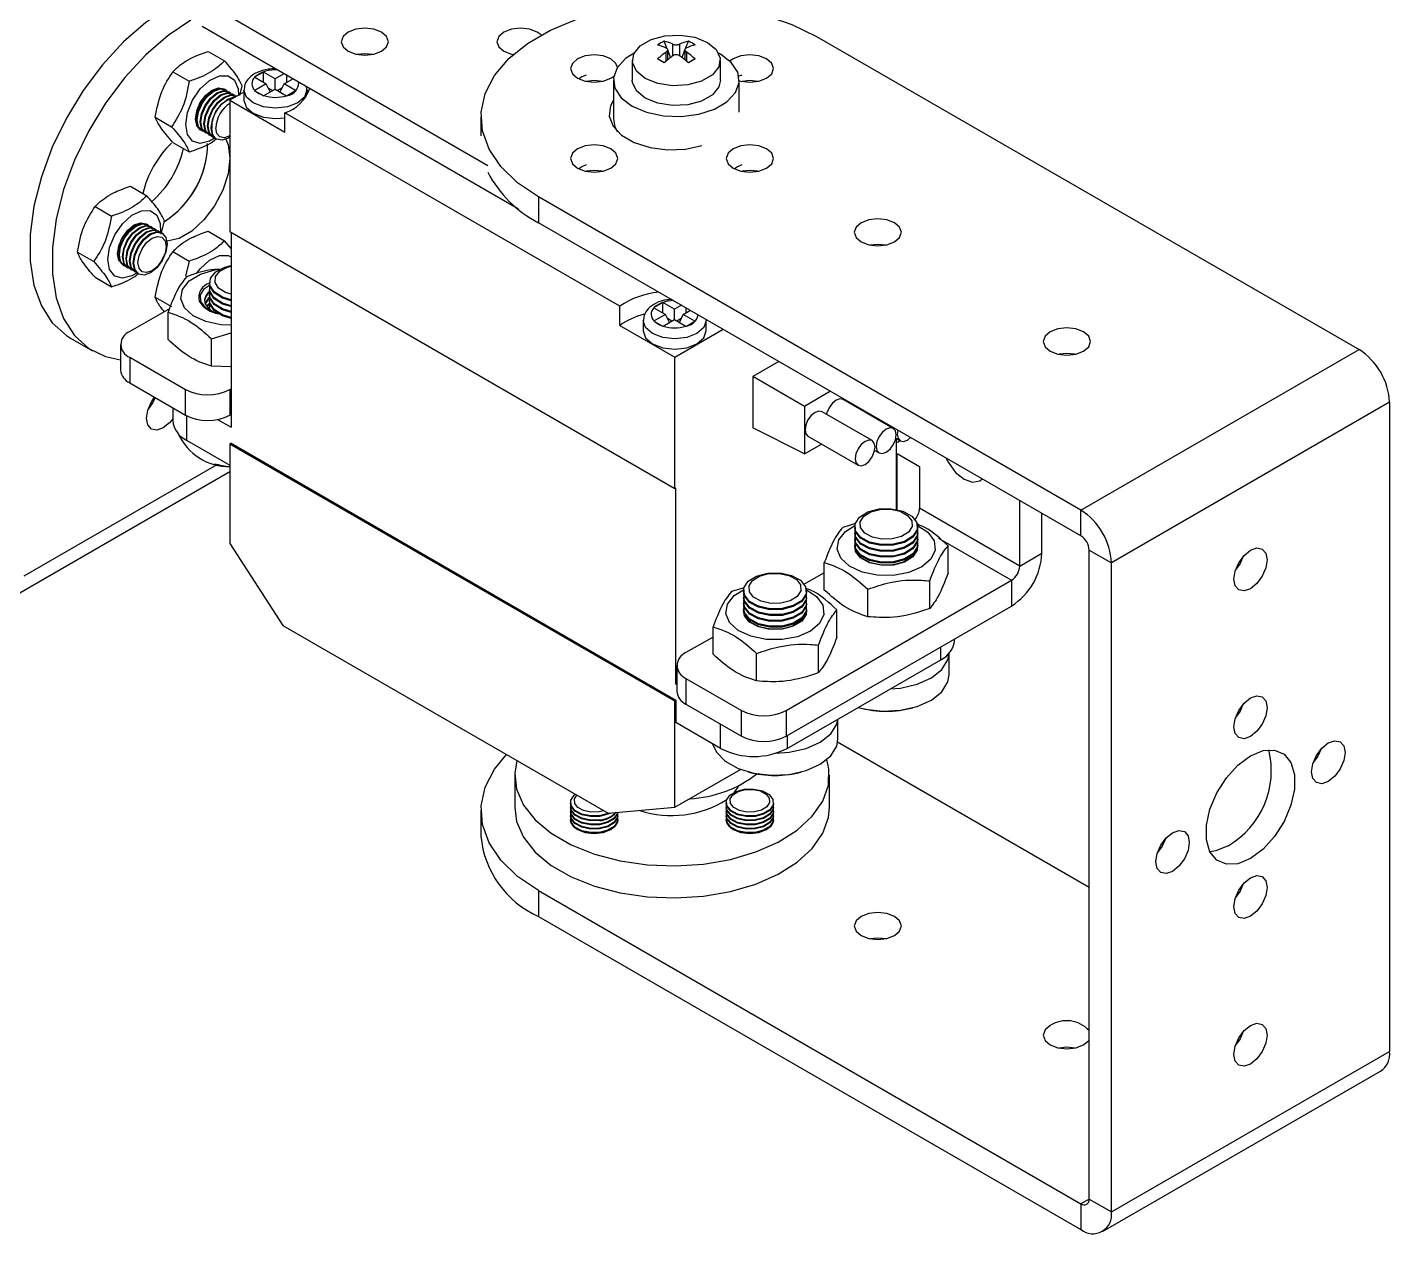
# Model space of a CAD drawing. Header units: millimetres. Extents: x 15 to 836, y 5 to 589.
# Drawn here: x 613.8 to 700.4, y 115.1 to 191.8 of the extents above; entities that cross this region are included whole.
import ezdxf

# ---------------------------------------------------------------- set-up
doc = ezdxf.new("R2010")
doc.units = ezdxf.units.MM

msp = doc.modelspace()

# ---------------------------------------------------------------- linework, layer by layer
at = {"color": 7, "linetype": 'Continuous', "lineweight": 25}
for p, q in [((643.097, 182.998), (624.935, 193.483)), ((645.043, 180.242), (624.935, 191.85)), ((654.5, 190.438), (654.315, 190.914)), ((655.663, 190.444), (655.845, 190.914)), ((664, 191.215), (698.48, 171.309)), ((625.324, 190.267), (626.367, 189.664)), ((644.712, 190.073), (644.681, 190.067)), ((652.28, 189.694), (652.28, 188.435)), ((654.532, 189.73), (654.532, 190.369)), ((654.717, 189.878), (654.532, 190.356)), ((655.443, 189.878), (655.629, 190.356)), ((655.629, 190.369), (655.629, 189.73)), ((657.88, 188.435), (657.88, 189.694)), ((658.696, 189.786), (658.492, 189.64)), ((623.078, 188.97), (624.122, 188.368)), ((628.838, 188.953), (628.292, 188.638)), ((629.577, 188.526), (628.838, 188.953)), ((628.838, 188.3), (628.838, 188.953)), ((630.135, 188.848), (629.577, 188.526)), ((627.344, 187.464), (627.49, 188.067)), ((628.292, 188.638), (628.272, 188.627)), ((628.272, 188.627), (628.278, 188.623)), ((628.278, 188.623), (629.012, 188.2)), ((629.012, 188.2), (628.292, 187.784)), ((629.264, 187.692), (629.012, 188.2)), ((629.577, 187.873), (629.577, 188.526)), ((629.891, 187.692), (630.143, 188.2)), ((630.143, 188.2), (630.7, 188.522)), ((630.882, 187.773), (630.143, 188.2)), ((630.317, 188.3), (630.317, 188.743)), ((651.08, 188.435), (651.08, 185.985)), ((659.239, 188.762), (659.057, 188.685)), ((659.08, 186.393), (659.08, 188.435)), ((626.439, 187.813), (626.401, 187.835)), ((626.669, 187.681), (626.63, 187.703)), ((627.597, 187.671), (626.703, 187.155)), ((626.703, 187.155), (626.703, 178.785)), ((626.703, 187.155), (630.196, 185.138)), ((626.898, 187.548), (626.86, 187.57)), ((627.128, 187.416), (627.089, 187.438)), ((627.597, 187.803), (627.597, 187.149)), ((628.292, 187.784), (628.272, 187.772)), ((628.272, 187.772), (628.356, 187.725)), ((628.356, 187.725), (628.754, 187.495)), ((628.754, 187.495), (628.838, 187.446)), ((628.838, 187.446), (628.857, 187.458)), ((628.857, 187.458), (629.577, 187.873)), ((629.415, 187.779), (629.142, 187.937)), ((629.577, 187.873), (630.311, 187.45)), ((630.012, 187.937), (629.74, 187.779)), ((630.311, 187.45), (630.317, 187.446)), ((630.317, 187.446), (630.336, 187.458)), ((630.336, 187.458), (630.882, 187.773)), ((631.597, 187.48), (631.597, 187.803)), ((651.494, 174.068), (630.196, 186.363)), ((630.196, 185.138), (630.196, 186.363)), ((621.956, 186.077), (622.999, 185.474)), ((642.661, 186.112), (642.661, 184.888)), ((623.078, 184.479), (624.122, 183.877)), ((624.901, 185.237), (624.939, 185.215)), ((625.13, 185.105), (625.169, 185.082)), ((625.36, 184.972), (625.398, 184.95)), ((625.589, 184.84), (625.628, 184.817)), ((625.819, 184.707), (625.857, 184.685)), ((620.374, 181.693), (621.418, 181.091)), ((618.129, 180.397), (619.172, 179.795)), ((680.803, 161.104), (646.322, 181.01)), ((646.322, 181.01), (646.322, 179.377)), ((622.337, 178.651), (622.54, 179.494)), ((680.803, 159.471), (646.322, 179.377)), ((621.489, 179.24), (621.451, 179.262)), ((621.719, 179.107), (621.68, 179.129)), ((621.948, 178.975), (621.91, 178.997)), ((622.178, 178.842), (622.14, 178.864)), ((622.407, 178.71), (622.369, 178.732)), ((625.324, 178.835), (626.367, 178.233)), ((654.987, 162.457), (626.703, 178.785)), ((626.773, 178.744), (626.773, 166.374)), ((626.773, 177.74), (626.367, 178.233)), ((617.006, 177.504), (618.05, 176.901)), ((623.078, 177.539), (624.122, 176.936)), ((624.122, 176.936), (623.872, 175.973)), ((618.129, 175.906), (619.172, 175.304)), ((619.951, 176.664), (619.989, 176.642)), ((620.181, 176.531), (620.219, 176.509)), ((620.41, 176.399), (620.448, 176.377)), ((620.64, 176.266), (620.678, 176.244)), ((620.869, 176.134), (620.907, 176.112)), ((625.41, 175.568), (625.41, 175.506)), ((625.41, 175.197), (625.41, 175.135)), ((621.956, 174.645), (622.999, 174.043)), ((625.41, 174.825), (625.41, 174.763)), ((625.41, 174.454), (625.41, 174.392)), ((654.219, 174.301), (653.673, 173.986)), ((654.958, 173.874), (654.219, 174.301)), ((654.219, 173.648), (654.219, 174.301)), ((655.406, 174.132), (654.958, 173.874)), ((622.858, 173.91), (620.339, 172.456)), ((622.768, 171.948), (622.768, 173.697)), ((625.437, 173.902), (625.4, 173.874)), ((625.41, 174.082), (625.41, 174.021)), ((651.494, 172.843), (651.494, 174.068)), ((653.673, 173.986), (653.653, 173.974)), ((653.653, 173.974), (653.659, 173.971)), ((653.659, 173.971), (654.393, 173.548)), ((654.393, 173.548), (653.673, 173.132)), ((654.238, 172.805), (654.958, 173.221)), ((654.645, 173.04), (654.393, 173.548)), ((654.796, 173.127), (654.523, 173.285)), ((654.958, 173.221), (654.958, 173.874)), ((654.958, 173.221), (655.692, 172.797)), ((655.394, 173.285), (655.121, 173.127)), ((655.272, 173.04), (655.524, 173.548)), ((655.524, 173.548), (655.972, 173.806)), ((656.263, 173.121), (655.524, 173.548)), ((655.698, 173.648), (655.698, 173.964)), ((625.533, 171.996), (626.773, 172.368)), ((651.494, 172.843), (654.987, 170.827)), ((652.978, 173.15), (652.978, 172.497)), ((653.673, 173.132), (653.654, 173.12)), ((653.654, 173.12), (653.737, 173.072)), ((653.737, 173.072), (654.136, 172.842)), ((654.136, 172.842), (654.219, 172.794)), ((654.219, 172.794), (654.238, 172.805)), ((654.987, 170.827), (658.06, 172.601)), ((655.692, 172.797), (655.698, 172.794)), ((655.698, 172.794), (655.717, 172.805)), ((655.717, 172.805), (656.263, 173.121)), ((656.978, 172.497), (656.978, 173.15)), ((616.564, 172.041), (617.978, 171.224)), ((619.753, 171.64), (619.753, 170.007)), ((625.533, 170.247), (625.533, 171.996)), ((620.339, 170.824), (623.874, 168.782)), ((620.339, 170.824), (620.339, 169.19)), ((654.987, 162.457), (654.987, 170.827)), ((680.803, 161.104), (698.48, 171.309)), ((626.773, 170.21), (625.533, 170.247)), ((661.596, 170.559), (659.937, 169.601)), ((620.339, 169.19), (623.874, 167.149)), ((659.937, 169.601), (659.937, 166.335)), ((663.23, 167.7), (659.937, 169.601)), ((623.874, 167.149), (623.874, 168.782)), ((626.703, 168.782), (626.773, 168.823)), ((626.703, 168.782), (626.703, 167.149)), ((664.889, 168.658), (663.23, 167.7)), ((668.87, 166.297), (665.688, 168.134)), ((665.983, 168.027), (665.97, 167.972)), ((623.066, 167.616), (623.066, 166.782)), ((626.703, 167.149), (626.773, 167.19)), ((663.23, 167.7), (663.23, 164.691)), ((667.529, 165.523), (664.347, 167.36)), ((700.416, 167.958), (682.738, 157.753)), ((700.416, 167.958), (700.416, 126.701)), ((625.915, 166.869), (626.773, 166.374)), ((663.23, 164.691), (659.937, 166.335)), ((623.945, 165.557), (626.703, 163.965)), ((663.447, 165.801), (666.629, 163.964)), ((669.034, 165.678), (669.316, 165.515)), ((669.058, 165.664), (669.058, 161.151)), ((626.773, 165.353), (626.703, 165.312)), ((626.703, 165.312), (654.987, 148.984)), ((626.703, 165.312), (626.703, 158.984)), ((626.773, 165.353), (655.058, 149.025)), ((663.23, 164.691), (664.3, 165.308)), ((667.691, 164.9), (667.97, 164.739)), ((669.129, 164.701), (670.543, 163.885)), ((669.129, 161.136), (669.129, 164.701)), ((670.543, 163.885), (670.543, 161.22)), ((613.054, 155.678), (626.703, 163.557)), ((655.058, 162.498), (654.987, 162.457)), ((655.058, 150.046), (655.058, 162.498)), ((676.907, 157.546), (670.543, 161.22)), ((676.907, 157.546), (676.907, 161.72)), ((680.803, 159.471), (680.803, 161.104)), ((666.463, 160.253), (665.656, 160.01)), ((678.322, 158.362), (678.322, 160.904)), ((666.422, 160.056), (666.422, 159.994)), ((666.422, 159.685), (666.422, 159.623)), ((670.422, 159.994), (670.422, 160.056)), ((670.422, 159.623), (670.422, 159.685)), ((626.703, 158.984), (630.074, 153.772)), ((666.422, 159.313), (666.422, 159.252)), ((666.422, 158.942), (666.422, 158.88)), ((666.475, 158.478), (666.426, 158.811)), ((670.422, 159.252), (670.422, 159.313)), ((670.422, 158.88), (670.422, 158.942)), ((672.357, 157.092), (672.357, 158.841)), ((681.324, 158.569), (682.738, 157.753)), ((681.324, 117.312), (681.324, 158.569)), ((664.487, 156.028), (664.487, 157.777)), ((676.907, 157.546), (678.322, 158.362)), ((682.738, 116.496), (682.738, 157.753)), ((664.487, 157.122), (663.217, 156.389)), ((659.392, 156.171), (658.585, 155.928)), ((659.351, 155.974), (659.351, 155.912)), ((662.058, 148.372), (676.387, 156.644)), ((663.351, 155.912), (663.351, 155.974)), ((667.253, 154.327), (667.253, 156.076)), ((671.188, 154.859), (671.188, 156.608)), ((676.387, 156.644), (676.387, 155.011)), ((659.351, 155.603), (659.351, 155.541)), ((659.351, 155.231), (659.351, 155.169)), ((663.351, 155.541), (663.351, 155.603)), ((663.351, 155.169), (663.351, 155.231)), ((659.351, 154.86), (659.351, 154.798)), ((659.404, 154.396), (659.355, 154.729)), ((662.058, 146.739), (676.387, 155.011)), ((663.351, 154.798), (663.351, 154.86)), ((665.286, 153.01), (665.286, 154.759)), ((630.074, 153.772), (650.744, 141.839)), ((657.416, 151.946), (657.416, 153.695)), ((657.416, 153.04), (655.694, 152.046)), ((664.117, 150.777), (664.117, 152.526)), ((672.766, 152.821), (672.766, 152.92)), ((660.182, 150.245), (660.182, 151.994)), ((662.129, 145.963), (671.887, 151.596)), ((672.422, 150.638), (672.422, 152.016)), ((655.108, 151.23), (655.108, 149.597)), ((655.108, 150.075), (655.058, 150.046)), ((655.108, 150.016), (655.058, 150.046)), ((655.694, 150.413), (659.23, 148.372)), ((655.694, 150.413), (655.694, 148.78)), ((655.058, 149.025), (654.987, 148.984)), ((654.987, 142.218), (654.987, 148.984)), ((655.058, 149.025), (655.058, 147.596)), ((655.694, 148.78), (659.23, 146.739)), ((659.23, 146.739), (659.23, 148.372)), ((662.058, 148.372), (662.058, 146.739)), ((657.886, 145.963), (655.058, 147.596)), ((665.351, 146.556), (665.351, 147.823)), ((681.324, 137.121), (665.335, 146.351)), ((644.807, 144.265), (644.807, 142.223)), ((654.987, 142.218), (659.157, 144.625)), ((664.807, 142.223), (664.807, 144.265)), ((648.357, 142.522), (648.357, 142.477)), ((648.357, 142.256), (648.357, 142.212)), ((650.744, 141.839), (654.987, 142.218)), ((658.257, 142.522), (658.257, 142.477)), ((658.257, 142.256), (658.257, 142.212)), ((661.257, 142.477), (661.257, 142.522)), ((661.257, 142.212), (661.257, 142.256)), ((642.661, 142.019), (642.661, 140.386)), ((648.357, 141.991), (648.357, 141.947)), ((648.357, 141.726), (648.357, 141.682)), ((648.357, 141.461), (648.357, 141.417)), ((651.357, 141.682), (651.357, 141.726)), ((651.357, 141.417), (651.357, 141.461)), ((658.257, 141.991), (658.257, 141.947)), ((658.257, 141.726), (658.257, 141.682)), ((658.257, 141.461), (658.257, 141.417)), ((661.257, 141.947), (661.257, 141.991)), ((661.257, 141.682), (661.257, 141.726)), ((661.257, 141.417), (661.257, 141.461)), ((646.322, 136.917), (680.803, 117.011)), ((646.322, 136.917), (646.322, 135.283)), ((646.322, 135.283), (680.803, 115.378)), ((682.738, 116.496), (700.416, 126.701)), ((682.171, 115.243), (699.849, 125.448)), ((680.803, 117.011), (680.803, 115.378)), ((681.324, 117.312), (682.738, 116.496))]:
    msp.add_line(p, q, dxfattribs=at)
at = {"color": 8, "linetype": 'Continuous', "lineweight": 25}
for p, q in [((654.868, 189.99), (654.868, 190.725)), ((655.292, 190.725), (655.292, 189.99)), ((654.444, 189.655), (654.444, 190.235)), ((655.717, 190.235), (655.717, 189.655)), ((623.945, 167.111), (623.945, 165.557)), ((613.621, 156.931), (625.89, 164.014)), ((671.741, 159.326), (676.387, 156.644)), ((671.887, 151.596), (671.887, 152.413)), ((657.886, 145.963), (657.886, 147.515)), ((662.129, 146.78), (662.129, 145.963)), ((681.324, 117.312), (680.803, 117.011))]:
    msp.add_line(p, q, dxfattribs=at)
at = {"color": 7, "linetype": 'Continuous', "lineweight": 25, "flags": 128}
for points in [[(646.322, 181.01), (644.988, 181.919), (643.931, 182.943), (643.18, 184.053), (642.757, 185.22), (642.671, 186.411), (642.927, 187.593), (643.516, 188.735), (644.423, 189.806), (645.622, 190.776), (647.082, 191.619), (648.762, 192.311), (650.617, 192.835), (652.596, 193.175), (654.644, 193.322), (656.707, 193.273), (658.727, 193.028), (660.651, 192.595), (662.424, 191.985), (664, 191.215)], [(622.814, 193.073), (621.359, 192.094), (619.944, 190.863), (618.607, 189.414), (617.385, 187.787), (616.311, 186.025), (615.414, 184.177), (614.719, 182.294), (614.245, 180.426), (614.005, 178.624), (614.005, 176.938), (614.245, 175.414), (614.719, 174.094), (615.414, 173.012), (616.311, 172.199), (616.564, 172.041)], [(624.228, 192.257), (622.773, 191.278), (621.358, 190.047), (620.021, 188.598), (618.799, 186.97), (617.725, 185.209), (616.828, 183.361), (616.134, 181.477), (615.66, 179.609), (615.419, 177.808), (615.419, 176.122), (615.66, 174.598), (616.134, 173.277), (616.828, 172.196), (617.725, 171.383), (618.799, 170.861), (619.753, 170.665)], [(636.342, 191.496), (635.855, 191.683), (635.281, 191.749), (634.707, 191.683), (634.221, 191.496), (633.895, 191.215), (633.781, 190.883), (633.895, 190.552), (634.221, 190.271), (634.707, 190.083), (635.281, 190.017), (635.855, 190.083), (636.342, 190.271), (636.667, 190.552), (636.781, 190.883), (636.667, 191.215), (636.342, 191.496)], [(646.487, 191.309), (646.241, 191.496), (645.755, 191.683), (645.181, 191.749), (644.607, 191.683), (644.12, 191.496), (643.795, 191.215), (643.681, 190.883), (643.795, 190.552), (644.12, 190.271), (644.607, 190.083), (644.701, 190.063)], [(657.06, 190.837), (657.618, 190.377), (657.87, 189.835), (657.785, 189.276), (657.374, 188.767), (656.686, 188.37), (655.805, 188.133), (654.836, 188.084), (653.897, 188.229), (653.1, 188.551), (652.543, 189.011), (652.291, 189.553), (652.376, 190.113), (652.787, 190.621), (653.474, 191.018), (654.355, 191.255), (655.324, 191.304), (656.264, 191.159), (657.06, 190.837)], [(635.781, 190.067), (635.281, 190.116), (634.782, 190.067)], [(648.797, 189.786), (648.472, 189.505), (648.357, 189.174), (648.472, 188.842), (648.797, 188.562), (649.283, 188.374), (649.857, 188.308), (650.431, 188.374), (650.918, 188.562), (651.098, 188.687)], [(651.349, 189.267), (651.243, 189.505), (650.918, 189.786), (650.431, 189.974), (649.857, 190.04), (649.283, 189.974), (648.797, 189.786)], [(652.391, 190.144), (651.86, 189.805), (651.322, 189.225), (651.088, 188.582), (651.178, 187.927), (651.584, 187.313), (652.273, 186.79), (653.19, 186.4), (654.259, 186.175)], [(654.259, 186.175), (655.395, 186.133), (656.506, 186.277), (657.501, 186.597), (658.3, 187.065), (658.838, 187.644), (659.072, 188.287), (658.982, 188.942), (658.576, 189.557), (657.887, 190.08), (657.77, 190.144)], [(659.08, 188.401), (659.183, 188.374), (659.757, 188.308), (660.331, 188.374), (660.818, 188.562), (661.143, 188.842), (661.257, 189.174), (661.143, 189.505), (660.818, 189.786), (660.331, 189.974), (659.757, 190.04), (659.183, 189.974), (658.696, 189.786), (658.696, 189.786)], [(623.892, 185.612), (624.005, 186.378), (624.33, 187.172), (624.823, 187.886), (625.416, 188.423), (626.031, 188.712), (626.583, 188.714), (626.999, 188.427), (627.222, 187.891), (627.249, 187.47)], [(624.862, 185.262), (624.821, 185.283), (624.591, 185.547), (624.511, 185.97), (624.591, 186.485), (624.821, 187.015), (625.166, 187.479), (625.571, 187.807), (625.977, 187.948), (626.321, 187.881), (626.36, 187.856)], [(649.339, 188.762), (649.07, 188.638), (648.889, 188.512)], [(650.357, 188.357), (649.857, 188.407), (649.358, 188.357)], [(657.88, 188.435), (657.785, 188.016), (657.374, 187.508), (656.686, 187.111), (655.805, 186.873), (654.836, 186.824), (653.897, 186.97), (653.1, 187.292), (652.543, 187.752), (652.291, 188.294), (652.28, 188.435)], [(660.256, 188.357), (659.757, 188.407), (659.258, 188.357)], [(624.59, 185.924), (624.671, 186.439), (624.901, 186.969), (625.245, 187.433), (625.651, 187.761), (626.057, 187.902), (626.401, 187.835)], [(624.628, 185.902), (624.709, 186.417), (624.939, 186.947), (625.283, 187.411), (625.689, 187.739), (626.095, 187.88), (626.439, 187.813), (626.528, 187.747)], [(624.82, 185.791), (624.9, 186.307), (625.13, 186.837), (625.474, 187.301), (625.88, 187.628), (626.286, 187.769), (626.63, 187.703)], [(624.858, 185.769), (624.939, 186.285), (625.169, 186.815), (625.513, 187.279), (625.919, 187.606), (626.324, 187.747), (626.669, 187.681), (626.758, 187.615)], [(625.049, 185.659), (625.13, 186.174), (625.36, 186.704), (625.704, 187.168), (626.11, 187.496), (626.516, 187.637), (626.86, 187.57)], [(625.087, 185.637), (625.168, 186.152), (625.398, 186.682), (625.742, 187.146), (626.148, 187.474), (626.554, 187.615), (626.898, 187.548), (626.988, 187.482)], [(625.279, 185.526), (625.359, 186.042), (625.589, 186.572), (625.933, 187.036), (626.339, 187.363), (626.745, 187.504), (627.089, 187.438)], [(625.317, 185.504), (625.398, 186.02), (625.628, 186.55), (625.972, 187.014), (626.378, 187.341), (626.784, 187.482), (627.128, 187.416)], [(625.508, 185.394), (625.589, 185.909), (625.819, 186.439), (626.163, 186.903), (626.569, 187.231), (626.975, 187.372), (627.078, 187.374)], [(627.597, 187.149), (627.749, 186.708), (628.183, 186.333), (628.831, 186.083), (629.597, 185.995), (630.196, 186.048)], [(631.689, 187.655), (631.675, 187.686), (631.607, 187.813)], [(651.08, 187.155), (650.899, 186.807), (650.817, 186.152), (651.059, 185.509), (651.605, 184.933), (652.41, 184.468), (653.409, 184.153), (654.522, 184.013), (655.657, 184.06), (656.697, 184.281)], [(625.76, 184.764), (625.416, 184.561), (624.823, 184.414), (624.33, 184.559), (624.005, 184.977), (623.892, 185.612)], [(624.901, 185.237), (624.901, 185.237), (624.671, 185.502), (624.59, 185.924)], [(625.041, 185.17), (624.939, 185.215), (624.709, 185.48), (624.628, 185.902)], [(625.13, 185.105), (625.13, 185.105), (624.9, 185.369), (624.82, 185.791)], [(625.27, 185.038), (625.169, 185.082), (624.939, 185.347), (624.858, 185.769)], [(625.36, 184.972), (625.36, 184.972), (625.13, 185.237), (625.049, 185.659)], [(625.5, 184.905), (625.398, 184.95), (625.168, 185.215), (625.087, 185.637)], [(625.589, 184.84), (625.589, 184.84), (625.359, 185.104), (625.279, 185.526)], [(625.729, 184.773), (625.628, 184.817), (625.398, 185.082), (625.317, 185.504)], [(625.819, 184.707), (625.819, 184.707), (625.589, 184.972), (625.508, 185.394)], [(626.703, 184.819), (626.607, 184.759), (626.201, 184.618), (625.857, 184.685), (625.627, 184.95), (625.546, 185.372)], [(626.703, 184.895), (626.36, 184.776), (626.07, 184.833), (625.876, 185.056), (625.808, 185.412)], [(651.08, 185.985), (651.178, 185.477), (651.343, 185.162)], [(626.45, 184.682), (626.588, 184.333), (626.703, 183.479), (626.588, 182.492), (626.254, 181.454), (625.727, 180.447), (625.049, 179.553), (624.277, 178.845), (623.472, 178.381), (622.706, 178.197)], [(648.797, 184.071), (648.472, 183.79), (648.357, 183.459), (648.472, 183.128), (648.797, 182.847), (649.283, 182.659), (649.857, 182.593), (650.431, 182.659), (650.918, 182.847), (651.243, 183.128), (651.357, 183.459), (651.243, 183.79), (650.918, 184.071), (650.431, 184.259), (649.857, 184.325), (649.283, 184.259), (648.797, 184.071)], [(658.696, 184.071), (658.371, 183.79), (658.257, 183.459), (658.371, 183.128), (658.696, 182.847), (659.183, 182.659), (659.757, 182.593), (660.331, 182.659), (660.818, 182.847), (661.143, 183.128), (661.257, 183.459), (661.143, 183.79), (660.818, 184.071), (660.331, 184.259), (659.757, 184.325), (659.183, 184.259), (658.696, 184.071)], [(649.339, 183.047), (649.07, 182.923), (648.889, 182.797)], [(659.239, 183.047), (658.969, 182.923), (658.789, 182.797)], [(650.357, 182.642), (649.857, 182.692), (649.358, 182.642)], [(660.256, 182.642), (659.757, 182.692), (659.258, 182.642)], [(618.942, 177.039), (619.056, 177.805), (619.381, 178.599), (619.873, 179.313), (620.467, 179.85), (621.081, 180.139), (621.634, 180.141), (622.049, 179.854), (622.272, 179.318), (622.292, 178.768)], [(619.912, 176.689), (619.872, 176.71), (619.642, 176.974), (619.561, 177.396), (619.642, 177.912), (619.872, 178.442), (620.216, 178.906), (620.622, 179.234), (621.028, 179.375), (621.372, 179.308), (621.41, 179.283)], [(619.64, 177.351), (619.721, 177.866), (619.951, 178.396), (620.295, 178.86), (620.701, 179.188), (621.107, 179.329), (621.451, 179.262)], [(619.679, 177.328), (619.759, 177.844), (619.989, 178.374), (620.333, 178.838), (620.739, 179.166), (621.145, 179.307), (621.489, 179.24), (621.579, 179.174)], [(666.828, 179.377), (666.503, 179.096), (666.389, 178.765), (666.503, 178.433), (666.828, 178.152), (667.315, 177.965), (667.889, 177.899), (668.463, 177.965), (668.949, 178.152), (669.274, 178.433), (669.389, 178.765), (669.274, 179.096), (668.949, 179.377), (668.463, 179.565), (667.889, 179.631), (667.315, 179.565), (666.828, 179.377)], [(619.87, 177.218), (619.951, 177.733), (620.181, 178.263), (620.525, 178.728), (620.931, 179.055), (621.336, 179.196), (621.68, 179.129)], [(619.908, 177.196), (619.989, 177.711), (620.219, 178.241), (620.563, 178.706), (620.969, 179.033), (621.375, 179.174), (621.719, 179.107), (621.808, 179.042)], [(620.099, 177.086), (620.18, 177.601), (620.41, 178.131), (620.754, 178.595), (621.16, 178.923), (621.566, 179.064), (621.91, 178.997)], [(620.138, 177.063), (620.218, 177.579), (620.448, 178.109), (620.792, 178.573), (621.198, 178.901), (621.604, 179.042), (621.948, 178.975), (622.038, 178.909)], [(620.329, 176.953), (620.41, 177.468), (620.64, 177.998), (620.984, 178.463), (621.39, 178.79), (621.796, 178.931), (622.14, 178.864)], [(620.367, 176.931), (620.448, 177.446), (620.678, 177.976), (621.022, 178.441), (621.428, 178.768), (621.834, 178.909), (622.178, 178.842), (622.267, 178.777)], [(620.558, 176.821), (620.639, 177.336), (620.869, 177.866), (621.213, 178.33), (621.619, 178.658), (622.025, 178.799), (622.369, 178.732)], [(620.597, 176.798), (620.677, 177.314), (620.907, 177.844), (621.251, 178.308), (621.657, 178.636), (622.063, 178.777), (622.407, 178.71), (622.637, 178.445), (622.718, 178.023), (622.637, 177.508), (622.407, 176.978), (622.063, 176.514), (621.657, 176.186), (621.251, 176.045), (620.907, 176.112), (620.677, 176.376), (620.597, 176.798)], [(620.858, 176.839), (620.926, 177.274), (621.12, 177.721), (621.411, 178.113), (621.753, 178.389), (622.096, 178.508), (622.386, 178.452), (622.58, 178.228), (622.648, 177.872), (622.58, 177.437), (622.386, 176.99), (622.096, 176.598), (621.753, 176.322), (621.411, 176.203), (621.12, 176.259), (620.926, 176.483), (620.858, 176.839)], [(668.388, 177.948), (667.889, 177.997), (667.389, 177.948)], [(620.799, 176.183), (620.467, 175.988), (619.873, 175.841), (619.381, 175.986), (619.056, 176.404), (618.942, 177.039)], [(619.951, 176.664), (619.951, 176.664), (619.721, 176.928), (619.64, 177.351)], [(620.091, 176.597), (619.989, 176.642), (619.759, 176.906), (619.679, 177.328)], [(620.181, 176.531), (620.181, 176.531), (619.951, 176.796), (619.87, 177.218)], [(620.321, 176.465), (620.219, 176.509), (619.989, 176.774), (619.908, 177.196)], [(620.41, 176.399), (620.41, 176.399), (620.18, 176.663), (620.099, 177.086)], [(620.55, 176.332), (620.448, 176.377), (620.218, 176.641), (620.138, 177.063)], [(620.64, 176.266), (620.64, 176.266), (620.41, 176.531), (620.329, 176.953)], [(620.78, 176.2), (620.678, 176.244), (620.448, 176.509), (620.367, 176.931)], [(620.869, 176.134), (620.869, 176.134), (620.639, 176.398), (620.558, 176.821)], [(624.584, 176.149), (624.823, 176.454), (625.416, 176.992), (626.031, 177.281), (626.583, 177.282), (626.773, 177.199)], [(626.773, 172.857), (626.133, 172.887), (625.166, 173.09), (624.366, 173.463), (623.819, 173.966), (623.584, 174.544), (623.688, 175.135), (624.118, 175.675), (624.828, 176.104), (625.741, 176.378), (626.077, 176.428)], [(626.773, 174.473), (626.224, 174.638), (625.698, 174.971), (625.433, 175.395), (625.468, 175.845), (625.8, 176.253), (626.376, 176.556), (626.773, 176.662)], [(626.773, 174.83), (626.418, 174.946), (625.979, 175.224), (625.757, 175.578), (625.787, 175.954), (626.064, 176.295), (626.546, 176.549), (626.773, 176.615)], [(625.937, 173.611), (625.704, 173.682), (625.164, 173.973), (624.858, 174.362), (624.833, 174.789), (625.093, 175.188), (625.416, 175.414)], [(626.773, 174.411), (626.224, 174.576), (625.698, 174.909), (625.433, 175.333), (625.41, 175.506)], [(626.773, 174.04), (626.224, 174.205), (625.698, 174.538), (625.433, 174.961), (625.41, 175.135)], [(626.773, 174.102), (626.224, 174.267), (625.698, 174.6), (625.433, 175.023), (625.428, 175.351)], [(626.773, 173.731), (626.224, 173.896), (625.698, 174.228), (625.433, 174.652), (625.428, 174.98)], [(625.437, 174.645), (625.325, 174.553), (625.114, 174.245)], [(625.124, 174.218), (625.386, 173.885), (625.425, 173.855)], [(625.42, 174.57), (625.325, 174.491), (625.126, 174.215)], [(625.437, 174.273), (625.325, 174.182), (625.215, 174.06)], [(625.42, 174.199), (625.325, 174.12), (625.239, 174.029)], [(626.773, 173.669), (626.224, 173.834), (625.698, 174.166), (625.433, 174.59), (625.41, 174.763)], [(626.773, 173.297), (626.224, 173.462), (625.698, 173.795), (625.433, 174.219), (625.41, 174.392)], [(626.773, 173.359), (626.224, 173.524), (625.698, 173.857), (625.433, 174.281), (625.427, 174.605)], [(625.482, 173.775), (625.433, 173.909), (625.428, 174.237)], [(625.435, 173.838), (625.433, 173.847), (625.41, 174.021)], [(652.978, 172.497), (653.13, 172.055), (653.564, 171.681), (654.213, 171.431), (654.978, 171.343), (655.743, 171.431), (656.392, 171.681), (656.826, 172.055), (656.978, 172.497), (656.978, 172.497)], [(678.849, 172.437), (678.524, 172.157), (678.409, 171.825), (678.524, 171.494), (678.849, 171.213), (679.335, 171.025), (679.909, 170.959), (680.483, 171.025), (680.97, 171.213), (681.295, 171.494), (681.409, 171.825), (681.295, 172.157), (680.97, 172.437), (680.483, 172.625), (679.909, 172.691), (679.335, 172.625), (678.849, 172.437)], [(680.409, 171.009), (679.909, 171.058), (679.41, 171.009)], [(623.066, 166.901), (622.866, 166.659), (622.46, 166.331), (622.054, 166.19), (621.71, 166.257), (621.48, 166.522), (621.399, 166.944), (621.48, 167.459), (621.71, 167.989), (621.909, 168.284)], [(621.952, 168.259), (621.796, 167.94), (621.503, 167.531)], [(665.688, 168.134), (665.482, 168.174), (665.238, 168.09), (664.995, 167.893), (664.788, 167.615), (664.65, 167.297), (664.625, 167.199)], [(664.347, 167.36), (664.14, 167.4), (663.897, 167.315), (663.653, 167.119), (663.447, 166.84), (663.309, 166.522), (663.26, 166.213)], [(667.784, 165.151), (667.832, 164.897), (667.97, 164.739), (668.177, 164.698), (668.42, 164.783), (668.664, 164.98), (668.87, 165.258), (669.008, 165.576), (669.057, 165.885), (669.008, 166.139), (668.87, 166.297), (668.664, 166.338), (668.42, 166.253), (668.177, 166.056), (667.97, 165.778), (667.832, 165.46), (667.784, 165.151)], [(663.26, 166.213), (663.309, 165.96), (663.447, 165.801), (663.447, 165.801)], [(666.442, 164.376), (666.491, 164.123), (666.629, 163.964), (666.835, 163.924), (667.079, 164.009), (667.322, 164.205), (667.529, 164.484), (667.667, 164.802), (667.715, 165.111), (667.667, 165.364), (667.529, 165.523), (667.322, 165.563), (667.079, 165.478), (666.835, 165.282), (666.629, 165.003), (666.491, 164.685), (666.442, 164.376)], [(669.058, 165.395), (669.172, 165.443), (669.286, 165.533)], [(669.165, 166.19), (669.129, 165.927), (669.178, 165.674), (669.316, 165.515), (669.522, 165.475), (669.766, 165.56), (669.975, 165.722)], [(672.216, 164.429), (672.372, 164.124), (672.831, 163.505), (673.372, 163.068), (673.913, 162.88), (674.372, 162.969), (674.528, 163.094)], [(668.878, 158.932), (668.098, 158.917), (667.368, 159.075), (666.798, 159.383), (666.475, 159.793), (666.448, 160.243), (666.723, 160.665), (667.255, 160.994), (667.966, 161.18), (668.746, 161.195), (669.477, 161.037), (670.047, 160.73), (670.369, 160.319), (670.396, 159.869), (670.122, 159.447), (669.589, 159.118), (668.878, 158.932)], [(668.803, 159.271), (668.151, 159.258), (667.541, 159.391), (667.064, 159.648), (666.794, 159.991), (666.772, 160.367), (667.002, 160.72), (667.447, 160.995), (668.041, 161.151), (668.693, 161.163), (669.303, 161.031), (669.78, 160.774), (670.05, 160.431), (670.072, 160.055), (669.843, 159.702), (669.397, 159.427), (668.803, 159.271)], [(671.465, 159.153), (671.531, 158.56), (671.261, 157.987), (670.683, 157.496), (669.86, 157.139), (668.881, 156.957), (667.853, 156.967), (666.886, 157.17), (666.085, 157.543), (665.538, 158.046), (665.304, 158.624), (665.407, 159.215), (665.837, 159.755), (666.426, 160.129)], [(668.878, 158.87), (668.098, 158.855), (667.368, 159.013), (666.798, 159.321), (666.475, 159.731), (666.422, 159.994)], [(668.878, 158.499), (668.098, 158.484), (667.368, 158.642), (666.798, 158.949), (666.475, 159.36), (666.422, 159.623)], [(668.878, 158.561), (668.098, 158.545), (667.368, 158.704), (666.798, 159.011), (666.475, 159.421), (666.44, 159.839)], [(668.878, 158.189), (668.098, 158.174), (667.368, 158.332), (666.798, 158.64), (666.475, 159.05), (666.44, 159.468)], [(670.422, 159.994), (670.396, 159.807), (670.122, 159.386), (669.589, 159.056), (668.878, 158.87)], [(670.404, 159.839), (670.396, 159.498), (670.122, 159.076), (669.589, 158.747), (668.878, 158.561)], [(670.422, 159.623), (670.396, 159.436), (670.122, 159.014), (669.589, 158.685), (668.878, 158.499)], [(670.404, 159.468), (670.396, 159.126), (670.122, 158.705), (669.589, 158.376), (668.878, 158.189)], [(670.418, 160.129), (671.068, 159.701), (671.465, 159.153)], [(668.878, 158.127), (668.098, 158.112), (667.368, 158.27), (666.798, 158.578), (666.475, 158.988), (666.422, 159.252)], [(668.878, 157.756), (668.098, 157.741), (667.368, 157.899), (666.798, 158.207), (666.475, 158.617), (666.422, 158.88)], [(668.878, 157.818), (668.098, 157.803), (667.368, 157.961), (666.798, 158.269), (666.475, 158.679), (666.44, 159.097)], [(670.418, 158.811), (670.396, 158.554), (670.122, 158.132), (669.589, 157.803), (668.878, 157.617), (668.098, 157.602), (667.368, 157.76), (666.798, 158.068), (666.475, 158.478)], [(670.422, 159.252), (670.396, 159.065), (670.122, 158.643), (669.589, 158.314), (668.878, 158.127)], [(670.404, 159.097), (670.396, 158.755), (670.122, 158.333), (669.589, 158.004), (668.878, 157.818)], [(670.422, 158.88), (670.396, 158.693), (670.122, 158.271), (669.589, 157.942), (668.878, 157.756)], [(691.577, 156.108), (691.171, 155.967), (690.827, 156.034), (690.597, 156.298), (690.516, 156.72), (690.597, 157.236), (690.827, 157.766), (691.171, 158.23), (691.577, 158.557), (691.983, 158.699), (692.327, 158.632), (692.557, 158.367), (692.637, 157.945), (692.557, 157.43), (692.327, 156.9), (691.983, 156.435), (691.577, 156.108)], [(670.259, 158.424), (670.032, 158.115), (669.527, 157.803), (668.854, 157.626), (668.115, 157.612), (667.423, 157.762), (666.883, 158.053), (666.585, 158.424)], [(691.12, 158.174), (690.913, 157.716), (690.619, 157.308)], [(661.807, 154.85), (661.027, 154.835), (660.297, 154.993), (659.726, 155.301), (659.404, 155.711), (659.377, 156.161), (659.652, 156.583), (660.184, 156.912), (660.895, 157.098), (661.675, 157.113), (662.405, 156.955), (662.976, 156.648), (663.298, 156.237), (663.325, 155.787), (663.05, 155.365), (662.518, 155.036), (661.807, 154.85)], [(661.732, 155.189), (661.08, 155.176), (660.47, 155.309), (659.993, 155.566), (659.723, 155.909), (659.701, 156.285), (659.93, 156.638), (660.376, 156.913), (660.97, 157.068), (661.622, 157.081), (662.232, 156.949), (662.709, 156.692), (662.979, 156.349), (663.001, 155.973), (662.772, 155.62), (662.326, 155.345), (661.732, 155.189)], [(664.394, 155.07), (664.46, 154.478), (664.19, 153.905), (663.612, 153.414), (662.789, 153.057), (661.81, 152.875), (660.781, 152.885), (659.815, 153.088), (659.014, 153.461), (658.467, 153.964), (658.233, 154.542), (658.336, 155.133), (658.766, 155.673), (659.355, 156.047)], [(661.807, 154.788), (661.027, 154.773), (660.297, 154.931), (659.726, 155.239), (659.404, 155.649), (659.351, 155.912)], [(663.351, 155.912), (663.325, 155.725), (663.05, 155.303), (662.518, 154.974), (661.807, 154.788)], [(663.347, 156.047), (663.997, 155.619), (664.394, 155.07)], [(661.807, 154.417), (661.027, 154.401), (660.297, 154.56), (659.726, 154.867), (659.404, 155.278), (659.351, 155.541)], [(661.807, 154.045), (661.027, 154.03), (660.297, 154.188), (659.726, 154.496), (659.404, 154.906), (659.351, 155.169)], [(661.807, 154.479), (661.027, 154.463), (660.297, 154.622), (659.726, 154.929), (659.404, 155.339), (659.369, 155.757)], [(661.807, 154.107), (661.027, 154.092), (660.297, 154.25), (659.726, 154.558), (659.404, 154.968), (659.369, 155.386)], [(663.333, 155.757), (663.325, 155.416), (663.05, 154.994), (662.518, 154.665), (661.807, 154.479)], [(663.351, 155.541), (663.325, 155.354), (663.05, 154.932), (662.518, 154.603), (661.807, 154.417)], [(663.333, 155.386), (663.325, 155.044), (663.05, 154.623), (662.518, 154.294), (661.807, 154.107)], [(663.351, 155.169), (663.325, 154.983), (663.05, 154.561), (662.518, 154.232), (661.807, 154.045)], [(661.807, 153.674), (661.027, 153.659), (660.297, 153.817), (659.726, 154.125), (659.404, 154.535), (659.351, 154.798)], [(661.807, 153.736), (661.027, 153.721), (660.297, 153.879), (659.726, 154.187), (659.404, 154.597), (659.369, 155.015)], [(663.347, 154.729), (663.325, 154.472), (663.05, 154.05), (662.518, 153.721), (661.807, 153.535), (661.027, 153.52), (660.297, 153.678), (659.726, 153.986), (659.404, 154.396)], [(663.188, 154.342), (662.961, 154.033), (662.456, 153.721), (661.783, 153.544), (661.044, 153.53), (660.352, 153.68), (659.812, 153.971), (659.514, 154.342)], [(663.333, 155.015), (663.325, 154.673), (663.05, 154.251), (662.518, 153.922), (661.807, 153.736)], [(663.351, 154.798), (663.325, 154.611), (663.05, 154.189), (662.518, 153.86), (661.807, 153.674)], [(668.673, 149.741), (669.334, 149.797), (670.395, 150.037), (671.295, 150.439), (671.963, 150.971), (672.344, 151.59), (672.422, 152.045)], [(666.644, 148.57), (667.084, 148.462), (668.2, 148.333), (669.334, 148.39), (670.395, 148.629), (671.295, 149.031), (671.963, 149.564), (672.344, 150.183), (672.422, 150.638)], [(691.577, 146.718), (691.171, 146.577), (690.827, 146.643), (690.597, 146.908), (690.516, 147.33), (690.597, 147.845), (690.827, 148.376), (691.171, 148.84), (691.577, 149.167), (691.983, 149.308), (692.327, 149.241), (692.557, 148.977), (692.637, 148.555), (692.557, 148.039), (692.327, 147.509), (691.983, 147.045), (691.577, 146.718)], [(691.12, 148.784), (690.913, 148.326), (690.619, 147.917)], [(661.402, 145.654), (662.263, 145.715), (663.324, 145.955), (664.224, 146.357), (664.892, 146.889), (665.273, 147.508), (665.343, 147.819)], [(657.386, 146.252), (657.626, 145.715), (658.187, 145.143), (659.005, 144.686), (660.013, 144.38), (661.129, 144.251), (662.263, 144.308), (663.324, 144.547), (664.224, 144.949), (664.892, 145.482), (665.273, 146.101), (665.351, 146.556)], [(696.526, 143.859), (696.121, 143.718), (695.776, 143.785), (695.547, 144.05), (695.466, 144.472), (695.547, 144.987), (695.776, 145.517), (696.121, 145.981), (696.526, 146.309), (696.932, 146.45), (697.276, 146.383), (697.506, 146.118), (697.587, 145.696), (697.506, 145.181), (697.276, 144.651), (696.932, 144.187), (696.526, 143.859)], [(646.322, 136.917), (644.988, 137.826), (643.931, 138.85), (643.18, 139.96), (642.757, 141.127), (642.671, 142.317), (642.927, 143.5), (643.516, 144.642), (644.28, 145.571)], [(691.577, 138.96), (690.78, 138.633), (690.048, 138.596), (689.439, 138.854), (689.004, 139.385), (688.777, 140.146), (688.777, 141.075), (689.004, 142.098), (689.439, 143.132), (690.048, 144.092), (690.78, 144.9), (691.577, 145.493), (692.374, 145.821), (693.106, 145.857), (693.714, 145.6), (694.15, 145.069), (694.376, 144.308), (694.376, 143.378), (694.15, 142.355), (693.714, 141.322), (693.106, 140.362), (692.374, 139.553), (691.577, 138.96)], [(696.069, 145.926), (695.862, 145.467), (695.569, 145.059)], [(644.937, 145.192), (644.81, 144.394), (644.93, 143.361), (645.368, 142.358), (646.11, 141.416), (647.131, 140.565), (648.398, 139.833), (649.872, 139.244), (651.504, 138.816), (653.243, 138.563), (655.032, 138.493), (656.813, 138.609), (658.53, 138.907), (660.127, 139.377), (661.554, 140.003), (662.763, 140.767), (663.717, 141.644), (664.385, 142.604), (664.744, 143.618), (664.785, 144.653), (664.658, 145.257)], [(650.199, 141.678), (649.615, 141.667), (649.067, 141.786), (648.639, 142.016), (648.397, 142.324), (648.377, 142.662), (648.583, 142.978), (648.659, 143.043)], [(650.475, 141.994), (650.146, 141.921), (649.652, 141.911), (649.19, 142.011), (648.829, 142.206), (648.625, 142.465), (648.608, 142.75), (648.753, 142.989)], [(660.099, 141.678), (659.514, 141.667), (658.966, 141.786), (658.539, 142.016), (658.296, 142.324), (658.277, 142.662), (658.482, 142.978), (658.882, 143.225), (659.415, 143.365), (660, 143.376), (660.548, 143.257), (660.975, 143.027), (661.217, 142.719), (661.237, 142.381), (661.032, 142.065), (660.632, 141.818), (660.099, 141.678)], [(660.046, 141.921), (659.552, 141.911), (659.09, 142.011), (658.729, 142.206), (658.525, 142.465), (658.508, 142.75), (658.681, 143.017), (659.019, 143.225), (659.468, 143.343), (659.962, 143.353), (660.424, 143.253), (660.785, 143.058), (660.989, 142.799), (661.006, 142.514), (660.832, 142.247), (660.495, 142.038), (660.046, 141.921)], [(658.788, 143.183), (659.001, 143.496), (659.047, 143.586)], [(644.807, 142.223), (644.93, 141.32), (645.368, 140.317), (646.11, 139.374), (647.131, 138.524), (648.398, 137.792), (649.872, 137.202), (651.504, 136.774), (653.243, 136.521), (655.032, 136.452), (656.813, 136.568), (658.53, 136.865), (660.127, 137.335), (661.554, 137.962), (662.763, 138.726), (663.717, 139.602), (664.385, 140.563), (664.744, 141.577), (664.807, 142.223)], [(650.199, 141.634), (649.615, 141.623), (649.067, 141.742), (648.639, 141.972), (648.397, 142.28), (648.357, 142.477)], [(650.199, 141.369), (649.615, 141.358), (649.067, 141.476), (648.639, 141.707), (648.397, 142.015), (648.357, 142.212)], [(650.199, 141.413), (649.615, 141.402), (649.067, 141.521), (648.639, 141.751), (648.397, 142.059), (648.37, 142.367)], [(650.199, 141.148), (649.615, 141.137), (649.067, 141.256), (648.639, 141.486), (648.397, 141.794), (648.37, 142.102)], [(660.099, 141.634), (659.514, 141.623), (658.966, 141.742), (658.539, 141.972), (658.296, 142.28), (658.257, 142.477)], [(660.099, 141.369), (659.514, 141.358), (658.966, 141.476), (658.539, 141.707), (658.296, 142.015), (658.257, 142.212)], [(660.099, 141.413), (659.514, 141.402), (658.966, 141.521), (658.539, 141.751), (658.296, 142.059), (658.269, 142.367)], [(660.099, 141.148), (659.514, 141.137), (658.966, 141.256), (658.539, 141.486), (658.296, 141.794), (658.269, 142.102)], [(661.257, 142.477), (661.237, 142.337), (661.032, 142.021), (660.632, 141.774), (660.099, 141.634)], [(661.245, 142.367), (661.237, 142.116), (661.032, 141.8), (660.632, 141.553), (660.099, 141.413)], [(661.257, 142.212), (661.237, 142.072), (661.032, 141.756), (660.632, 141.509), (660.099, 141.369)], [(661.245, 142.102), (661.237, 141.851), (661.032, 141.535), (660.632, 141.288), (660.099, 141.148)], [(650.199, 141.104), (649.615, 141.093), (649.067, 141.211), (648.639, 141.442), (648.397, 141.75), (648.357, 141.947)], [(650.199, 140.839), (649.615, 140.828), (649.067, 140.946), (648.639, 141.177), (648.397, 141.485), (648.357, 141.682)], [(650.199, 140.574), (649.615, 140.563), (649.067, 140.681), (648.639, 140.912), (648.397, 141.22), (648.357, 141.417)], [(648.357, 141.407), (648.472, 141.076), (648.797, 140.795), (649.283, 140.607), (649.857, 140.541), (650.431, 140.607), (650.918, 140.795), (651.243, 141.076), (651.357, 141.407)], [(650.199, 140.883), (649.615, 140.872), (649.067, 140.991), (648.639, 141.221), (648.397, 141.529), (648.37, 141.837)], [(650.199, 140.618), (649.615, 140.607), (649.067, 140.726), (648.639, 140.956), (648.397, 141.264), (648.37, 141.572)], [(651.355, 141.894), (651.338, 141.807), (651.132, 141.491), (650.732, 141.244), (650.199, 141.104)], [(651.348, 141.893), (651.338, 141.851), (651.132, 141.535), (650.732, 141.288), (650.199, 141.148)], [(650.896, 141.853), (650.732, 141.774), (650.199, 141.634)], [(650.79, 141.843), (650.732, 141.818), (650.199, 141.678)], [(651.345, 141.837), (651.338, 141.586), (651.132, 141.27), (650.732, 141.023), (650.199, 140.883)], [(651.357, 141.682), (651.338, 141.542), (651.132, 141.226), (650.732, 140.979), (650.199, 140.839)], [(651.345, 141.572), (651.338, 141.321), (651.132, 141.005), (650.732, 140.758), (650.199, 140.618)], [(651.357, 141.417), (651.338, 141.277), (651.132, 140.961), (650.732, 140.714), (650.199, 140.574)], [(660.099, 141.104), (659.514, 141.093), (658.966, 141.211), (658.539, 141.442), (658.296, 141.75), (658.257, 141.947)], [(660.099, 140.839), (659.514, 140.828), (658.966, 140.946), (658.539, 141.177), (658.296, 141.485), (658.257, 141.682)], [(660.099, 140.574), (659.514, 140.563), (658.966, 140.681), (658.539, 140.912), (658.296, 141.22), (658.257, 141.417)], [(658.257, 141.407), (658.371, 141.076), (658.696, 140.795), (659.183, 140.607), (659.757, 140.541), (660.331, 140.607), (660.818, 140.795), (661.143, 141.076), (661.257, 141.407), (661.257, 141.407)], [(660.099, 140.883), (659.514, 140.872), (658.966, 140.991), (658.539, 141.221), (658.296, 141.529), (658.269, 141.837)], [(660.099, 140.618), (659.514, 140.607), (658.966, 140.726), (658.539, 140.956), (658.296, 141.264), (658.269, 141.572)], [(661.257, 141.947), (661.237, 141.807), (661.032, 141.491), (660.632, 141.244), (660.099, 141.104)], [(661.245, 141.837), (661.237, 141.586), (661.032, 141.27), (660.632, 141.023), (660.099, 140.883)], [(661.257, 141.682), (661.237, 141.542), (661.032, 141.226), (660.632, 140.979), (660.099, 140.839)], [(661.245, 141.572), (661.237, 141.321), (661.032, 141.005), (660.632, 140.758), (660.099, 140.618)], [(661.257, 141.417), (661.237, 141.277), (661.032, 140.961), (660.632, 140.714), (660.099, 140.574)], [(686.627, 138.144), (686.221, 138.003), (685.877, 138.07), (685.647, 138.335), (685.566, 138.757), (685.647, 139.272), (685.877, 139.802), (686.221, 140.266), (686.627, 140.594), (687.033, 140.735), (687.377, 140.668), (687.607, 140.404), (687.688, 139.982), (687.607, 139.466), (687.377, 138.936), (687.033, 138.472), (686.627, 138.144)], [(686.17, 140.211), (685.963, 139.753), (685.67, 139.344)], [(690.163, 139.777), (689.366, 139.449), (688.999, 139.394)], [(691.577, 135.286), (691.171, 135.145), (690.827, 135.212), (690.597, 135.476), (690.516, 135.899), (690.597, 136.414), (690.827, 136.944), (691.171, 137.408), (691.577, 137.736), (691.983, 137.877), (692.327, 137.81), (692.557, 137.545), (692.637, 137.123), (692.557, 136.608), (692.327, 136.078), (691.983, 135.614), (691.577, 135.286)], [(691.12, 137.352), (690.913, 136.894), (690.619, 136.486)], [(666.828, 135.284), (666.503, 135.003), (666.389, 134.671), (666.503, 134.34), (666.828, 134.059), (667.315, 133.871), (667.889, 133.806), (668.463, 133.871), (668.949, 134.059), (669.274, 134.34), (669.389, 134.671), (669.274, 135.003), (668.949, 135.284), (668.463, 135.471), (667.889, 135.537), (667.315, 135.471), (666.828, 135.284)], [(668.388, 133.855), (667.889, 133.904), (667.389, 133.855)], [(678.849, 128.344), (678.524, 128.063), (678.409, 127.732), (678.524, 127.401), (678.849, 127.12), (679.335, 126.932), (679.909, 126.866), (680.483, 126.932), (680.97, 127.12), (681.295, 127.401), (681.324, 127.443)], [(691.577, 125.896), (691.171, 125.755), (690.827, 125.822), (690.597, 126.086), (690.516, 126.508), (690.597, 127.024), (690.827, 127.554), (691.171, 128.018), (691.577, 128.345), (691.983, 128.487), (692.327, 128.42), (692.557, 128.155), (692.637, 127.733), (692.557, 127.218), (692.327, 126.688), (691.983, 126.223), (691.577, 125.896)], [(691.12, 127.962), (690.913, 127.504), (690.619, 127.096)], [(680.409, 126.915), (679.909, 126.965), (679.41, 126.915)]]:
    msp.add_lwpolyline(points, dxfattribs=at)
at = {"color": 8, "linetype": 'Continuous', "lineweight": 25, "flags": 128}
for points in [[(628.183, 186.986), (627.749, 187.361), (627.597, 187.793)], [(631.597, 187.798), (631.444, 187.361), (631.011, 186.986), (630.362, 186.736), (629.597, 186.648), (628.831, 186.736), (628.183, 186.986)], [(656.978, 173.16), (656.978, 173.15), (656.826, 172.709), (656.392, 172.334), (655.743, 172.084), (654.978, 171.996), (654.213, 172.084), (653.564, 172.334), (653.13, 172.709), (652.978, 173.15), (652.978, 173.155)]]:
    msp.add_lwpolyline(points, dxfattribs=at)
at = {"color": 7, "linetype": 'Continuous', "lineweight": 25}
for centre, radius, start, end in [((655.772, 187.9), 3.348, 115.80218, 124.19245), ((653.071, 187.374), 3.395, 66.15307, 76.02972), ((653.495, 187.619), 3.395, 66.15307, 76.02972), ((656.665, 187.619), 3.396, 103.97108, 113.84613), ((657.089, 187.374), 3.396, 103.97108, 113.84613), ((654.387, 187.899), 3.35, 55.80919, 64.19619), ((658.031, 185.252), 6.14, 125.75191, 132.40313), ((647.883, 178.889), 12.444, 58.87482, 61.13055), ((658.456, 185.007), 6.14, 125.75191, 132.40313), ((651.705, 185.007), 6.14, 47.59679, 54.24786), ((652.129, 185.252), 6.14, 47.59679, 54.24786), ((662.311, 178.831), 12.511, 118.87547, 121.11915), ((628.67, 188.21), 0.57, 133.50863, 228.39033), ((626.431, 186.073), 1.867, 111.841, 179.69408), ((627.483, 185.464), 1.939, 103.0588, 182.72118), ((629.249, 188.813), 1.408, 230.59257, 249.4128), ((629.597, 189.816), 2.472, 252.58389, 286.78368), ((629.431, 188.733), 2.491, 287.89652, 340.44348), ((627.751, 185.324), 1.945, 122.60578, 177.39442), ((627.594, 179.7), 6.606, 134.30361, 166.56784), ((617.457, 185.553), 6.463, 311.23701, 346.92134), ((619.276, 184.493), 6.012, 302.55351, 359.17646), ((619.261, 184.5), 6.026, 302.97987, 359.12598), ((649.686, 185.978), 7.409, 207.21031, 242.9987), ((621.481, 177.5), 1.867, 111.841, 179.69408), ((625.679, 174.629), 0.952, 106.42019, 194.04722), ((625.842, 174.305), 0.764, 122.16852, 173.72709), ((625.792, 174.415), 0.696, 122.03316, 196.5036), ((654.494, 169.634), 5.354, 95.62614, 124.08469), ((626.24, 175.304), 1.74, 211.41624, 261.41517), ((654.229, 168.972), 4.74, 104.77723, 125.24533), ((654.051, 173.558), 0.57, 133.51062, 228.38835), ((620.649, 171.64), 0.873, 110.78266, 249.21734), ((654.631, 174.16), 1.408, 230.59257, 249.4128), ((654.978, 175.164), 2.472, 252.5836, 286.78398), ((696.214, 167.767), 4.206, 2.60572, 57.3946), ((620.754, 170.107), 1.006, 185.69373, 245.6269), ((625.289, 171.512), 3.074, 242.60942, 297.39033), ((624.568, 166.931), 1.509, 185.69547, 245.6247), ((625.289, 169.879), 3.074, 242.60942, 297.39033), ((626.637, 167.395), 3.519, 204.02527, 271.07302), ((627.41, 170.333), 6.5, 254.86749, 263.75468), ((669.408, 161.273), 1.137, 318.26604, 357.31048), ((678.537, 157.562), 4.206, 2.60572, 57.3946), ((680.193, 158.518), 1.132, 2.60715, 57.39402), ((674.12, 158.554), 4.206, 302.6054, 357.39465), ((675.777, 157.597), 1.132, 302.60483, 357.3955), ((671.264, 152.971), 1.509, 294.37482, 354.30463), ((656.004, 151.23), 0.873, 110.78325, 249.21749), ((656.109, 149.696), 1.006, 185.69378, 245.62742), ((660.644, 151.102), 3.074, 242.60942, 297.39033), ((668.422, 154.822), 6.5, 254.86749, 285.13251), ((660.644, 149.469), 3.074, 242.60942, 297.39033), ((660.008, 150.057), 4.611, 242.60956, 297.39044), ((687.379, 144.547), 5.523, 300.26077, 13.91183), ((655.564, 150.324), 7.571, 272.76545, 307.79588), ((661.351, 150.74), 6.5, 254.86749, 285.13251), ((654.785, 148.239), 6.544, 251.90719, 302.44286), ((650.131, 142.828), 1.46, 272.68112, 319.72173), ((650.116, 142.916), 1.505, 273.1616, 316.52082), ((648.812, 140.935), 6.176, 185.10119, 246.21917), ((679.896, 126.726), 1.927, 42.19299, 122.9057), ((699.175, 126.507), 1.256, 302.45323, 8.85735), ((681.006, 117.26), 0.322, 230.79724, 9.21025), ((681.558, 116.304), 1.195, 230.79633, 9.21339)]:
    msp.add_arc(centre, radius, start, end, dxfattribs=at)
at = {"color": 8, "linetype": 'Continuous', "lineweight": 25}
for centre, radius, start, end in [((629.541, 187.11), 1.973, 84.02881, 129.26438), ((630.232, 188.308), 0.857, 276.95964, 359.24407), ((654.888, 172.52), 1.904, 89.57756, 129.64992), ((655.578, 173.715), 0.92, 278.72029, 347.44382)]:
    msp.add_arc(centre, radius, start, end, dxfattribs=at)
at = {"color": 7, "linetype": 'Continuous', "lineweight": 25}
for points, knots in [([(654.868, 190.725), (654.894, 190.716), (654.946, 190.697), (655.045, 190.685), (655.146, 190.687), (655.232, 190.702), (655.275, 190.718), (655.292, 190.725)], [0, 0, 0, 0, 0.2134796, 0.427065, 0.638958, 0.8500911, 1, 1, 1, 1]), ([(623.078, 188.97), (623.151, 189.044), (623.492, 189.387), (624.198, 189.873), (624.992, 190.151), (625.324, 190.267)], [0, 0, 0, 0, 0.13644, 0.639738, 1, 1, 1, 1]), ([(654.444, 190.235), (654.465, 190.253), (654.508, 190.289), (654.535, 190.35), (654.53, 190.408), (654.496, 190.452), (654.459, 190.472), (654.444, 190.48)], [0, 0, 0, 0, 0.213489, 0.427079, 0.638953, 0.850119, 1, 1, 1, 1]), ([(655.292, 189.99), (655.266, 190.005), (655.214, 190.036), (655.115, 190.056), (655.014, 190.052), (654.928, 190.028), (654.886, 190.001), (654.868, 189.99)], [0, 0, 0, 0, 0.21352, 0.427081, 0.638954, 0.85012, 1, 1, 1, 1]), ([(655.717, 190.48), (655.695, 190.468), (655.653, 190.444), (655.625, 190.39), (655.631, 190.331), (655.664, 190.277), (655.701, 190.247), (655.717, 190.235)], [0, 0, 0, 0, 0.21351, 0.4270669, 0.6389592, 0.8500916, 1, 1, 1, 1]), ([(621.956, 186.077), (622.066, 186.646), (622.271, 187.711), (622.822, 188.57), (623.078, 188.97)], [0, 0, 0, 0, 0.534691, 1, 1, 1, 1]), ([(626.367, 189.664), (626.167, 189.473), (625.686, 189.014), (624.843, 188.606), (624.249, 188.41), (624.122, 188.368)], [0, 0, 0, 0, 0.3602623, 0.8635596, 1, 1, 1, 1]), ([(627.49, 188.067), (627.38, 188.3), (627.174, 188.736), (626.624, 189.369), (626.367, 189.664)], [0, 0, 0, 0, 0.534692, 1, 1, 1, 1]), ([(629.616, 189.147), (629.453, 189.149), (629.033, 189.154), (628.422, 188.955), (627.922, 188.615), (627.631, 188.201), (627.618, 187.911), (627.613, 187.79)], [0, 0, 0, 0, 0.160535, 0.414442, 0.65109, 0.853192, 1, 1, 1, 1]), ([(624.122, 188.368), (624.012, 187.799), (623.806, 186.734), (623.256, 185.874), (622.999, 185.474)], [0, 0, 0, 0, 0.534693, 1, 1, 1, 1]), ([(631.576, 187.795), (631.586, 187.838), (631.603, 187.92), (631.568, 187.995), (631.551, 188.031)], [0, 0, 0, 0, 0.525806, 1, 1, 1, 1]), ([(623.078, 184.479), (622.787, 184.817), (622.242, 185.449), (622.047, 185.877), (621.956, 186.077)], [0, 0, 0, 0, 0.534694, 1, 1, 1, 1]), ([(622.999, 185.474), (623.291, 185.137), (623.835, 184.505), (624.031, 184.076), (624.122, 183.877)], [0, 0, 0, 0, 0.53469, 1, 1, 1, 1]), ([(624.122, 183.877), (624.248, 183.919), (624.84, 184.117), (625.474, 184.393), (625.81, 184.692), (625.853, 184.73)], [0, 0, 0, 0, 0.191452, 0.897675, 1, 1, 1, 1]), ([(618.129, 180.397), (618.201, 180.47), (618.542, 180.813), (619.248, 181.3), (620.043, 181.577), (620.374, 181.693)], [0, 0, 0, 0, 0.136444, 0.639739, 1, 1, 1, 1]), ([(621.418, 181.091), (621.217, 180.9), (620.736, 180.441), (619.893, 180.033), (619.299, 179.837), (619.172, 179.795)], [0, 0, 0, 0, 0.360261, 0.863556, 1, 1, 1, 1]), ([(622.54, 179.494), (622.43, 179.727), (622.225, 180.162), (621.674, 180.796), (621.418, 181.091)], [0, 0, 0, 0, 0.534692, 1, 1, 1, 1]), ([(617.006, 177.504), (617.116, 178.073), (617.322, 179.138), (617.872, 179.997), (618.129, 180.397)], [0, 0, 0, 0, 0.534692, 1, 1, 1, 1]), ([(619.172, 179.795), (619.062, 179.225), (618.857, 178.161), (618.306, 177.301), (618.05, 176.901)], [0, 0, 0, 0, 0.534692, 1, 1, 1, 1]), ([(623.078, 177.539), (623.151, 177.612), (623.492, 177.955), (624.198, 178.441), (624.992, 178.719), (625.324, 178.835)], [0, 0, 0, 0, 0.13644, 0.639738, 1, 1, 1, 1]), ([(626.367, 178.233), (626.167, 178.041), (625.686, 177.583), (624.843, 177.175), (624.249, 176.978), (624.122, 176.936)], [0, 0, 0, 0, 0.3602623, 0.8635596, 1, 1, 1, 1]), ([(618.129, 175.906), (617.837, 176.244), (617.293, 176.876), (617.097, 177.304), (617.006, 177.504)], [0, 0, 0, 0, 0.534692, 1, 1, 1, 1]), ([(618.05, 176.901), (618.341, 176.563), (618.885, 175.932), (619.081, 175.503), (619.172, 175.304)], [0, 0, 0, 0, 0.5346916, 1, 1, 1, 1]), ([(621.956, 174.645), (622.066, 175.214), (622.271, 176.279), (622.822, 177.139), (623.078, 177.539)], [0, 0, 0, 0, 0.534691, 1, 1, 1, 1]), ([(619.172, 175.304), (619.298, 175.346), (619.89, 175.544), (620.505, 175.808), (620.829, 176.092), (620.856, 176.116)], [0, 0, 0, 0, 0.198782, 0.932018, 1, 1, 1, 1]), ([(623.937, 175.93), (623.728, 175.664), (623.337, 175.167), (622.949, 174.164), (622.768, 173.697)], [0, 0, 0, 0, 0.534703, 1, 1, 1, 1]), ([(626.102, 176.411), (625.851, 176.402), (625.119, 176.375), (624.406, 176.107), (623.937, 175.93)], [0, 0, 0, 0, 0.343413, 1, 1, 1, 1]), ([(622.532, 173.722), (622.451, 173.819), (622.133, 174.2), (622.032, 174.455), (621.956, 174.645)], [0, 0, 0, 0, 0.25238, 1, 1, 1, 1]), ([(654.79, 174.488), (654.687, 174.487), (654.327, 174.484), (653.778, 174.289), (653.287, 173.946), (653.01, 173.54), (653.002, 173.266), (652.998, 173.158)], [0, 0, 0, 0, 0.109977, 0.385535, 0.641141, 0.858618, 1, 1, 1, 1]), ([(622.768, 173.697), (623.262, 173.526), (624.186, 173.207), (625.106, 172.38), (625.533, 171.996)], [0, 0, 0, 0, 0.534703, 1, 1, 1, 1]), ([(625.533, 170.247), (625.039, 170.418), (624.115, 170.737), (623.196, 171.563), (622.768, 171.948)], [0, 0, 0, 0, 0.534703, 1, 1, 1, 1]), ([(665.656, 160.01), (665.447, 159.744), (665.057, 159.247), (664.668, 158.244), (664.487, 157.777)], [0, 0, 0, 0, 0.534704, 1, 1, 1, 1]), ([(672.357, 158.841), (671.863, 159.299), (671.21, 159.903), (670.561, 160.145), (670.403, 160.203)], [0, 0, 0, 0, 0.757433, 1, 1, 1, 1]), ([(671.188, 156.608), (671.397, 157.14), (671.787, 158.136), (672.176, 158.617), (672.357, 158.841)], [0, 0, 0, 0, 0.5347, 1, 1, 1, 1]), ([(664.487, 157.777), (664.981, 157.606), (665.905, 157.287), (666.825, 156.46), (667.253, 156.076)], [0, 0, 0, 0, 0.534704, 1, 1, 1, 1]), ([(672.357, 157.092), (672.148, 156.56), (671.757, 155.565), (671.369, 155.083), (671.188, 154.859)], [0, 0, 0, 0, 0.534704, 1, 1, 1, 1]), ([(658.585, 155.928), (658.376, 155.662), (657.986, 155.165), (657.597, 154.162), (657.416, 153.695)], [0, 0, 0, 0, 0.534702, 1, 1, 1, 1]), ([(665.286, 154.759), (664.792, 155.217), (664.139, 155.821), (663.49, 156.063), (663.332, 156.121)], [0, 0, 0, 0, 0.757433, 1, 1, 1, 1]), ([(667.253, 154.327), (666.759, 154.498), (665.835, 154.817), (664.915, 155.643), (664.487, 156.028)], [0, 0, 0, 0, 0.534704, 1, 1, 1, 1]), ([(667.253, 156.076), (667.721, 156.235), (668.841, 156.618), (670.197, 156.7), (671.015, 156.624), (671.188, 156.608)], [0, 0, 0, 0, 0.361544, 0.865171, 1, 1, 1, 1]), ([(664.117, 152.526), (664.326, 153.058), (664.716, 154.053), (665.105, 154.535), (665.286, 154.759)], [0, 0, 0, 0, 0.534704, 1, 1, 1, 1]), ([(671.188, 154.859), (671.015, 154.796), (670.197, 154.499), (668.841, 154.215), (667.721, 154.294), (667.253, 154.327)], [0, 0, 0, 0, 0.134829, 0.638456, 1, 1, 1, 1]), ([(657.416, 153.695), (657.91, 153.524), (658.834, 153.205), (659.754, 152.378), (660.182, 151.994)], [0, 0, 0, 0, 0.534704, 1, 1, 1, 1]), ([(660.182, 151.994), (660.65, 152.153), (661.77, 152.535), (663.126, 152.618), (663.944, 152.542), (664.117, 152.526)], [0, 0, 0, 0, 0.361544, 0.865174, 1, 1, 1, 1]), ([(665.286, 153.01), (665.077, 152.478), (664.686, 151.483), (664.298, 151.001), (664.117, 150.777)], [0, 0, 0, 0, 0.534704, 1, 1, 1, 1]), ([(660.182, 150.245), (659.688, 150.416), (658.763, 150.735), (657.844, 151.561), (657.416, 151.946)], [0, 0, 0, 0, 0.534704, 1, 1, 1, 1]), ([(664.117, 150.777), (663.944, 150.714), (663.126, 150.417), (661.77, 150.132), (660.65, 150.212), (660.182, 150.245)], [0, 0, 0, 0, 0.134826, 0.638456, 1, 1, 1, 1])]:
    msp.add_open_spline(points, degree=3, knots=knots, dxfattribs=at)

doc.saveas('drawing.dxf')
